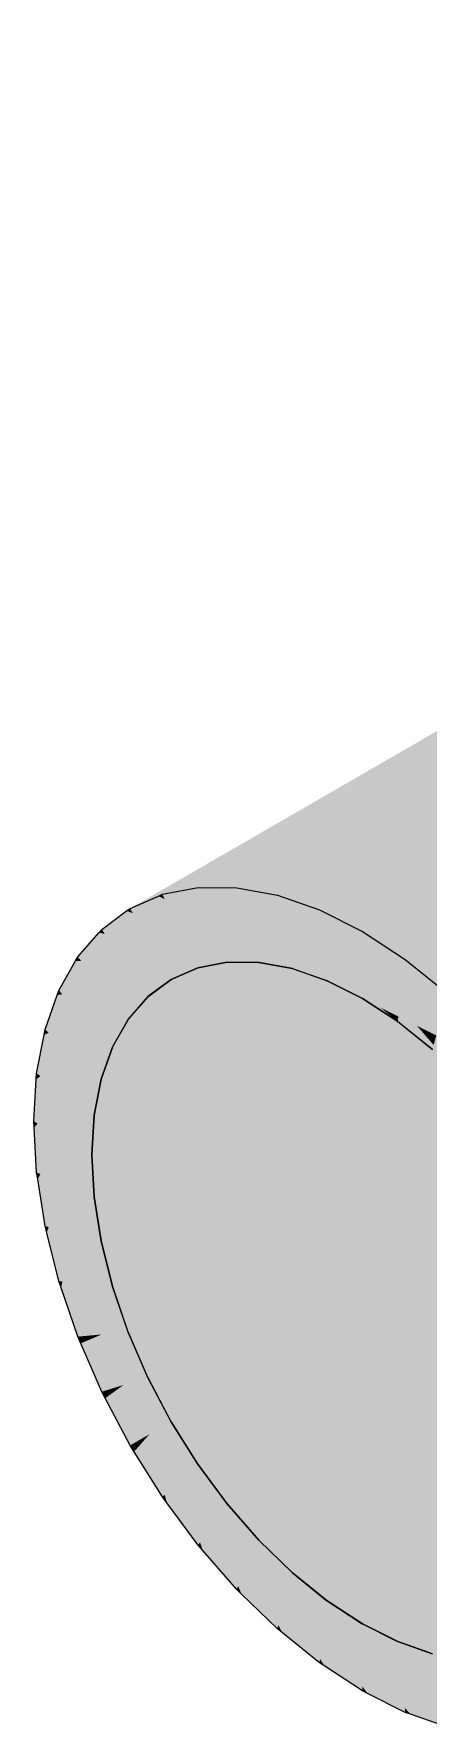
# Model space of a CAD drawing. Extents: x 0 to 1682, y 0 to 1188.
# Drawn here: x 1001.6 to 1023.3, y 493.4 to 586.2 of the extents above; entities that cross this region are included whole.
import ezdxf

# ---------------------------------------------------------------- set-up
doc = ezdxf.new("R2010")
doc.units = 0
doc.layers.add('SOMBRA', color=8, linetype='CONTINUOUS')
doc.layers.add('VISIBLE', color=7, linetype='CONTINUOUS')

msp = doc.modelspace()

# ---------------------------------------------------------------- linework, layer by layer
at = {"layer": 'SOMBRA', "color": 254}
for points in [[(1008.4645, 538.9622), (1574.366, 865.6549), (1505.2186, 825.7633)], [(1008.4645, 538.9622), (1008.6806, 539.0562), (1574.366, 865.6549)], [(1576.3271, 866.0357), (1574.366, 865.6549), (1008.6806, 539.0562)], [(1010.6417, 539.4371), (1576.3271, 866.0357), (1008.6806, 539.0562)], [(1578.4425, 866.019), (1576.3271, 866.0357), (1010.6417, 539.4371)], [(1012.757, 539.4203), (1578.4425, 866.019), (1010.6417, 539.4371)], [(1580.6759, 865.6049), (1578.4425, 866.019), (1012.757, 539.4203)], [(1014.9905, 539.0063), (1580.6759, 865.6049), (1012.757, 539.4203)], [(1582.9892, 864.8007), (1580.6759, 865.6049), (1014.9905, 539.0063)], [(1006.7178, 538.1442), (1572.5927, 864.883), (1503.47, 824.9443)], [(1006.7178, 538.1442), (1006.9073, 538.2843), (1572.5927, 864.883)], [(1505.2186, 825.7633), (1572.5927, 864.883), (1006.9073, 538.2843)], [(1017.3037, 538.202), (1582.9892, 864.8007), (1014.9905, 539.0063)], [(1585.3427, 863.62), (1582.9892, 864.8007), (1017.3037, 538.202)], [(1005.1925, 536.9508), (1571.0376, 863.7332), (1501.9446, 823.7508)], [(1005.1925, 536.9508), (1005.3522, 537.1346), (1571.0376, 863.7332)], [(1503.47, 824.9443), (1571.0376, 863.7332), (1005.3522, 537.1346)], [(1019.6573, 537.0213), (1585.3427, 863.62), (1017.3037, 538.202)], [(1587.6963, 862.083), (1585.3427, 863.62), (1019.6573, 537.0213)], [(1003.9147, 535.4024), (1569.7272, 862.2253), (1500.6666, 822.2022)], [(1003.9147, 535.4024), (1004.0418, 535.6266), (1569.7272, 862.2253)], [(1501.9446, 823.7508), (1569.7272, 862.2253), (1004.0418, 535.6266)], [(1022.0108, 535.4844), (1587.6963, 862.083), (1019.6573, 537.0213)], [(1590.0095, 860.2161), (1587.6963, 862.083), (1022.0108, 535.4844)], [(1002.9062, 533.5254), (1568.684, 860.3849), (1499.6586, 820.3255)], [(1002.9062, 533.5254), (1002.9986, 533.7863), (1568.684, 860.3849)], [(1500.6666, 822.2022), (1568.684, 860.3849), (1002.9986, 533.7863)], [(1024.3241, 533.6175), (1590.0095, 860.2161), (1022.0108, 535.4844)], [(1002.1844, 531.352), (1567.9259, 858.2437), (1498.9374, 818.1525)], [(1002.1844, 531.352), (1002.2405, 531.6451), (1567.9259, 858.2437)], [(1499.6586, 820.3255), (1567.9259, 858.2437), (1002.2405, 531.6451)], [(1498.9374, 818.1525), (1567.4657, 855.8382), (1001.7803, 529.2396)], [(1015.8043, 501.8668), (1579.6602, 830.2389), (1013.9747, 503.6403)], [(1015.8043, 501.8668), (1579.6613, 830.2378), (1579.6602, 830.2389)], [(1579.6613, 830.2378), (1015.8043, 501.8668), (1015.814, 501.8574)], [(1579.6613, 830.2378), (1015.814, 501.8574), (1581.4994, 828.456)], [(1017.709, 500.3281), (1581.4994, 828.456), (1015.814, 501.8574)], [(1017.709, 500.3281), (1581.5006, 828.4551), (1581.4994, 828.456)], [(1581.5006, 828.4551), (1017.709, 500.3281), (1017.7191, 500.32)], [(1581.5006, 828.4551), (1017.7191, 500.32), (1583.4045, 826.9186)], [(1019.6471, 499.0609), (1583.4045, 826.9186), (1017.7191, 500.32)], [(1019.6471, 499.0609), (1583.4057, 826.9178), (1583.4045, 826.9186)], [(1583.4057, 826.9178), (1019.6471, 499.0609), (1019.6573, 499.0543)], [(1583.4057, 826.9178), (1019.6573, 499.0543), (1585.3427, 825.6529)], [(1008.4645, 538.9622), (1505.2186, 825.7633), (1006.9073, 538.2843)], [(1021.5853, 498.087), (1585.3427, 825.6529), (1019.6573, 499.0543)], [(1021.5853, 498.087), (1585.3439, 825.6523), (1585.3427, 825.6529)], [(1585.3439, 825.6523), (1021.5853, 498.087), (1021.5955, 498.0819)], [(1585.3439, 825.6523), (1021.5955, 498.0819), (1587.2809, 824.6805)], [(1006.7178, 538.1442), (1503.47, 824.9443), (1005.3522, 537.1346)], [(1023.4905, 497.4231), (1587.2809, 824.6805), (1021.5955, 498.0819)], [(1005.1925, 536.9508), (1501.9446, 823.7508), (1004.0418, 535.6266)], [(1003.9147, 535.4024), (1500.6666, 822.2022), (1002.9986, 533.7863)], [(1002.9062, 533.5254), (1499.6586, 820.3255), (1002.2405, 531.6451)], [(1002.1844, 531.352), (1498.9374, 818.1525), (1001.7803, 529.2396)]]:
    msp.add_solid(points, dxfattribs=at)
at = {"layer": 'SOMBRA', "color": 252}
for points in [[(1576.3022, 861.6211), (1009.1573, 534.3872), (1574.8427, 860.9858)], [(1576.3022, 861.6211), (1009.165, 534.3906), (1009.1573, 534.3872)], [(1009.165, 534.3906), (1576.3022, 861.6211), (1576.3031, 861.6215)], [(1009.165, 534.3906), (1576.3031, 861.6215), (1010.6176, 535.0229)], [(1577.9171, 861.935), (1010.6176, 535.0229), (1576.3031, 861.6215)], [(1577.9171, 861.935), (1010.6262, 535.0246), (1010.6176, 535.0229)], [(1010.6262, 535.0246), (1577.9171, 861.935), (1577.9181, 861.9352)], [(1010.6262, 535.0246), (1577.9181, 861.9352), (1012.2327, 535.3365)], [(1579.6591, 861.9214), (1012.2327, 535.3365), (1577.9181, 861.9352)], [(1579.6591, 861.9214), (1012.2419, 535.3365), (1012.2327, 535.3365)], [(1012.2419, 535.3365), (1579.6591, 861.9214), (1579.6602, 861.9214)], [(1012.2419, 535.3365), (1579.6602, 861.9214), (1013.9747, 535.3227)], [(1581.4983, 861.5806), (1013.9747, 535.3227), (1579.6602, 861.9214)], [(1581.4983, 861.5806), (1013.9844, 535.3209), (1013.9747, 535.3227)], [(1013.9844, 535.3209), (1581.4983, 861.5806), (1581.4994, 861.5804)], [(1013.9844, 535.3209), (1581.4994, 861.5804), (1015.814, 534.9818)], [(1583.4033, 860.9185), (1015.814, 534.9818), (1581.4994, 861.5804)], [(1574.8419, 860.9853), (1007.8766, 533.4404), (1573.562, 860.039)], [(1574.8419, 860.9853), (1007.8833, 533.4453), (1007.8766, 533.4404)], [(1007.8833, 533.4453), (1574.8419, 860.9853), (1574.8427, 860.9858)], [(1007.8833, 533.4453), (1574.8427, 860.9858), (1009.1573, 534.3872)], [(1583.4033, 860.9185), (1015.8241, 534.9783), (1015.814, 534.9818)], [(1015.8241, 534.9783), (1583.4033, 860.9185), (1583.4045, 860.9181)], [(1015.8241, 534.9783), (1583.4045, 860.9181), (1017.7191, 534.3195)], [(1585.3415, 859.9463), (1017.7191, 534.3195), (1583.4045, 860.9181)], [(1573.5613, 860.0382), (1006.7975, 532.1985), (1572.4829, 858.7972)], [(1573.5613, 860.0382), (1006.8032, 532.2051), (1006.7975, 532.1985)], [(1006.8032, 532.2051), (1573.5613, 860.0382), (1573.562, 860.039)], [(1006.8032, 532.2051), (1573.562, 860.039), (1007.8766, 533.4404)], [(1585.3415, 859.9463), (1017.7293, 534.3143), (1017.7191, 534.3195)], [(1017.7293, 534.3143), (1585.3415, 859.9463), (1585.3427, 859.9457)], [(1017.7293, 534.3143), (1585.3427, 859.9457), (1019.6573, 533.3471)], [(1587.2797, 858.6808), (1019.6573, 533.3471), (1585.3427, 859.9457)], [(1572.4824, 858.7962), (1005.9384, 530.683), (1571.6238, 857.2816)], [(1572.4824, 858.7962), (1005.9429, 530.6909), (1005.9384, 530.683)], [(1005.9429, 530.6909), (1572.4824, 858.7962), (1572.4829, 858.7972)], [(1005.9429, 530.6909), (1572.4829, 858.7972), (1006.7975, 532.1985)], [(1587.2797, 858.6808), (1019.6675, 533.3404), (1019.6573, 533.3471)], [(1019.6675, 533.3404), (1587.2797, 858.6808), (1587.2809, 858.68)], [(1019.6675, 533.3404), (1587.2809, 858.68), (1021.5955, 532.0814)], [(1589.1848, 857.1435), (1021.5955, 532.0814), (1587.2809, 858.68)], [(1571.6234, 857.2805), (1005.314, 528.9196), (1570.9994, 855.5182)], [(1571.6234, 857.2805), (1005.3173, 528.9289), (1005.314, 528.9196)], [(1005.3173, 528.9289), (1571.6234, 857.2805), (1571.6238, 857.2816)], [(1005.3173, 528.9289), (1571.6238, 857.2816), (1005.9384, 530.683)], [(1589.1848, 857.1435), (1021.6056, 532.0733), (1021.5955, 532.0814)], [(1021.6056, 532.0733), (1589.1848, 857.1435), (1589.186, 857.1426)], [(1021.6056, 532.0733), (1589.186, 857.1426), (1023.5006, 530.544)], [(1570.9992, 855.517), (1004.9351, 526.9386), (1570.6205, 853.5372)], [(1570.9992, 855.517), (1004.9371, 526.9491), (1004.9351, 526.9386)], [(1004.9371, 526.9491), (1570.9992, 855.517), (1570.9994, 855.5182)], [(1004.9371, 526.9491), (1570.9994, 855.5182), (1005.314, 528.9196)], [(1570.6204, 853.5359), (1004.808, 524.7739), (1570.4935, 851.3725)], [(1570.6204, 853.5359), (1004.8087, 524.7853), (1004.808, 524.7739)], [(1004.8087, 524.7853), (1570.6204, 853.5359), (1570.6205, 853.5372)], [(1004.8087, 524.7853), (1570.6205, 853.5372), (1004.9351, 526.9386)], [(1004.9344, 522.4747), (1570.4935, 851.3725), (1004.808, 524.7739)], [(1004.9344, 522.4747), (1570.4935, 851.3711), (1570.4935, 851.3725)], [(1570.4935, 851.3711), (1004.9344, 522.4747), (1004.9351, 522.4625)], [(1570.4935, 851.3711), (1004.9351, 522.4625), (1570.6205, 849.0611)], [(1005.312, 520.0567), (1570.6205, 849.0611), (1004.9351, 522.4625)], [(1005.312, 520.0567), (1570.6207, 849.0596), (1570.6205, 849.0611)], [(1570.6207, 849.0596), (1005.312, 520.0567), (1005.314, 520.044)], [(1570.6207, 849.0596), (1005.314, 520.044), (1570.9994, 846.6426)], [(1002.3328, 520.4999), (1002.2405, 520.8675), (1567.9259, 847.4661)], [(1002.3328, 520.4999), (1567.9259, 847.4661), (1499.0862, 807.3006)], [(1005.9351, 517.5728), (1570.9994, 846.6426), (1005.314, 520.044)], [(1005.9351, 517.5728), (1570.9998, 846.641), (1570.9994, 846.6426)], [(1570.9998, 846.641), (1005.9351, 517.5728), (1005.9384, 517.5596)], [(1570.9998, 846.641), (1005.9384, 517.5596), (1571.6238, 844.1583)], [(1499.0862, 807.3006), (1568.684, 844.4495), (1002.9986, 517.8509)], [(1003.1257, 517.4798), (1002.9986, 517.8509), (1568.684, 844.4495)], [(1003.1257, 517.4798), (1568.684, 844.4495), (1499.8794, 804.2807)], [(1006.7929, 515.0653), (1571.6238, 844.1583), (1005.9384, 517.5596)], [(1006.7929, 515.0653), (1571.6243, 844.1567), (1571.6238, 844.1583)], [(1571.6243, 844.1567), (1006.7929, 515.0653), (1006.7975, 515.0521)], [(1571.6243, 844.1567), (1006.7975, 515.0521), (1572.4829, 841.6507)], [(1499.8794, 804.2807), (1569.7272, 841.4046), (1004.0418, 514.806)], [(1004.2015, 514.4378), (1004.0418, 514.806), (1569.7272, 841.4046)], [(1004.2015, 514.4378), (1569.7272, 841.4046), (1500.9528, 801.2373)], [(1007.8709, 512.5773), (1572.4829, 841.6507), (1006.7975, 515.0521)], [(1007.8709, 512.5773), (1572.4836, 841.6492), (1572.4829, 841.6507)], [(1572.4836, 841.6492), (1007.8709, 512.5773), (1007.8766, 512.5642)], [(1572.4836, 841.6492), (1007.8766, 512.5642), (1573.562, 839.1628)], [(1500.9528, 801.2373), (1571.0376, 838.3836), (1005.3522, 511.7849)], [(1005.5417, 511.426), (1005.3522, 511.7849), (1571.0376, 838.3836)], [(1005.5417, 511.426), (1571.0376, 838.3836), (1502.2958, 798.2271)], [(1502.2958, 798.2271), (1572.5927, 835.4381), (1006.9073, 508.8395)], [(1007.1234, 508.4959), (1006.9073, 508.8395), (1572.5927, 835.4381)], [(1007.1234, 508.4959), (1572.5927, 835.4381), (1503.8756, 795.2959)], [(1503.8756, 795.2959), (1574.366, 832.6186), (1008.6806, 506.0199)], [(1008.9196, 505.6976), (1008.6806, 506.0199), (1574.366, 832.6186)], [(1008.9196, 505.6976), (1574.366, 832.6186), (1505.6717, 792.4976)], [(1505.6717, 792.4976), (1576.3271, 829.9733), (1010.6417, 503.3746)], [(1010.8995, 503.079), (1010.6417, 503.3746), (1576.3271, 829.9733)], [(1010.8995, 503.079), (1576.3271, 829.9733), (1507.6513, 789.8789)], [(1507.6513, 789.8789), (1578.4425, 827.5474), (1012.757, 500.9488)], [(1013.0292, 500.685), (1012.757, 500.9488), (1578.4425, 827.5474)], [(1013.0292, 500.685), (1578.4425, 827.5474), (1509.7816, 787.4851)], [(1509.7816, 787.4851), (1580.6759, 825.3825), (1014.9905, 498.7839)], [(1015.2724, 498.5564), (1014.9905, 498.7839), (1580.6759, 825.3825)], [(1015.2724, 498.5564), (1580.6759, 825.3825), (1512.0254, 785.3569)], [(1512.0254, 785.3569), (1582.9892, 823.5156), (1017.3037, 496.917)], [(1017.5905, 496.7297), (1017.3037, 496.917), (1582.9892, 823.5156)], [(1017.5905, 496.7297), (1582.9892, 823.5156), (1514.3429, 783.5298)], [(1514.3429, 783.5298), (1585.3427, 821.9787), (1019.6573, 495.38)], [(1019.9441, 495.2361), (1019.6573, 495.38), (1585.3427, 821.9787)], [(1019.9441, 495.2361), (1585.3427, 821.9787), (1516.697, 782.0366)], [(1516.697, 782.0366), (1587.6963, 820.798), (1022.0108, 494.1993)], [(1022.2927, 494.1013), (1022.0108, 494.1993), (1587.6963, 820.798)], [(1022.2927, 494.1013), (1587.6963, 820.798), (1519.0463, 780.9021)], [(1002.3328, 520.4999), (1499.0862, 807.3006), (1002.9986, 517.8509)], [(1003.1257, 517.4798), (1499.8794, 804.2807), (1004.0418, 514.806)], [(1004.2015, 514.4378), (1500.9528, 801.2373), (1005.3522, 511.7849)], [(1005.5417, 511.426), (1502.2958, 798.2271), (1006.9073, 508.8395)], [(1007.1234, 508.4959), (1503.8756, 795.2959), (1008.6806, 506.0199)], [(1008.9196, 505.6976), (1505.6717, 792.4976), (1010.6417, 503.3746)], [(1010.8995, 503.079), (1507.6513, 789.8789), (1012.757, 500.9488)], [(1013.0292, 500.685), (1509.7816, 787.4851), (1014.9905, 498.7839)], [(1015.2724, 498.5564), (1512.0254, 785.3569), (1017.3037, 496.917)], [(1017.5905, 496.7297), (1514.3429, 783.5298), (1019.6573, 495.38)], [(1019.9441, 495.2361), (1516.697, 782.0366), (1022.0108, 494.1993)], [(1022.2927, 494.1013), (1519.0463, 780.9021), (1024.3241, 493.3951)], [(1011.3967, 537.4912), (1010.6417, 539.4371), (1008.6806, 539.0562)], [(1013.6691, 536.3512), (1010.6417, 539.4371), (1011.3967, 537.4912)], [(1013.6691, 536.3512), (1012.757, 539.4203), (1010.6417, 539.4371)], [(1015.7471, 535.3087), (1012.757, 539.4203), (1013.6691, 536.3512)], [(1015.7471, 535.3087), (1014.9905, 539.0063), (1012.757, 539.4203)], [(1009.5998, 537.1422), (1008.4645, 538.9622), (1006.9073, 538.2843)], [(1008.8087, 538.7895), (1008.6806, 539.0562), (1008.4645, 538.9622)], [(1009.5998, 537.1422), (1008.8087, 538.7895), (1008.4645, 538.9622)], [(1011.3967, 537.4912), (1008.6806, 539.0562), (1008.8087, 538.7895)], [(1011.8333, 536.3657), (1008.8087, 538.7895), (1009.5998, 537.1422)], [(1011.8333, 536.3657), (1011.3967, 537.4912), (1008.8087, 538.7895)], [(1017.7191, 534.3195), (1014.9905, 539.0063), (1015.7471, 535.3087)], [(1017.7191, 534.3195), (1017.3037, 538.202), (1014.9905, 539.0063)], [(1007.975, 536.435), (1006.7178, 538.1442), (1005.3522, 537.1346)], [(1007.0561, 538.0266), (1006.9073, 538.2843), (1006.7178, 538.1442)], [(1007.975, 536.435), (1007.0561, 538.0266), (1006.7178, 538.1442)], [(1009.5998, 537.1422), (1006.9073, 538.2843), (1007.0561, 538.0266)], [(1010.1315, 536.0352), (1007.0561, 538.0266), (1007.975, 536.435)], [(1010.1315, 536.0352), (1009.5998, 537.1422), (1007.0561, 538.0266)], [(1019.6573, 533.3471), (1017.3037, 538.202), (1017.7191, 534.3195)], [(1019.6573, 533.3471), (1019.6573, 537.0213), (1017.3037, 538.202)], [(1006.5501, 535.3815), (1005.1925, 536.9508), (1004.0418, 535.6266)], [(1005.5191, 536.8903), (1005.3522, 537.1346), (1005.1925, 536.9508)], [(1006.5501, 535.3815), (1005.5191, 536.8903), (1005.1925, 536.9508)], [(1007.975, 536.435), (1005.3522, 537.1346), (1005.5191, 536.8903)], [(1008.5926, 535.3653), (1005.5191, 536.8903), (1006.5501, 535.3815)], [(1008.5926, 535.3653), (1007.975, 536.435), (1005.5191, 536.8903)], [(1012.1034, 535.6697), (1009.5998, 537.1422), (1010.1315, 536.0352)], [(1012.1034, 535.6697), (1011.8333, 536.3657), (1009.5998, 537.1422)], [(1013.8758, 535.6556), (1011.3967, 537.4912), (1011.8333, 536.3657)], [(1013.8758, 535.6556), (1013.6691, 536.3512), (1011.3967, 537.4912)], [(1021.6292, 532.3578), (1019.6573, 537.0213), (1019.6573, 533.3471)], [(1021.6292, 532.3578), (1022.0108, 535.4844), (1019.6573, 537.0213)], [(1010.4603, 535.3506), (1007.975, 536.435), (1008.5926, 535.3653)], [(1010.4603, 535.3506), (1010.1315, 536.0352), (1007.975, 536.435)], [(1012.2327, 535.3365), (1010.1315, 536.0352), (1010.4603, 535.3506)], [(1012.2327, 535.3365), (1012.1034, 535.6697), (1010.1315, 536.0352)], [(1013.9747, 535.3227), (1011.8333, 536.3657), (1012.1034, 535.6697)], [(1013.9747, 535.3227), (1013.8758, 535.6556), (1011.8333, 536.3657)], [(1015.814, 534.9818), (1013.6691, 536.3512), (1013.8758, 535.6556)], [(1015.814, 534.9818), (1015.7471, 535.3087), (1013.6691, 536.3512)], [(1005.3495, 533.9998), (1003.9147, 535.4024), (1002.9986, 533.7863)], [(1004.224, 535.3999), (1004.0418, 535.6266), (1003.9147, 535.4024)], [(1005.3495, 533.9998), (1004.224, 535.3999), (1003.9147, 535.4024)], [(1006.5501, 535.3815), (1004.0418, 535.6266), (1004.224, 535.3999)], [(1007.243, 534.3676), (1004.224, 535.3999), (1005.3495, 533.9998)], [(1007.243, 534.3676), (1006.5501, 535.3815), (1004.224, 535.3999)], [(1008.9745, 534.7038), (1006.5501, 535.3815), (1007.243, 534.3676)], [(1008.9745, 534.7038), (1008.5926, 535.3653), (1006.5501, 535.3815)], [(1010.6176, 535.0229), (1008.5926, 535.3653), (1008.9745, 534.7038)], [(1010.6176, 535.0229), (1010.4603, 535.3506), (1008.5926, 535.3653)], [(1010.6176, 535.0229), (1008.9745, 534.7038), (1009.1573, 534.3872)], [(1012.2327, 535.3365), (1010.4603, 535.3506), (1010.6176, 535.0229)], [(1013.9747, 535.3227), (1012.1034, 535.6697), (1012.2327, 535.3365)], [(1015.814, 534.9818), (1013.8758, 535.6556), (1013.9747, 535.3227)], [(1017.7191, 534.3195), (1015.7471, 535.3087), (1015.814, 534.9818)], [(1023.7073, 531.3154), (1022.0108, 535.4844), (1021.6292, 532.3578)], [(1023.7073, 531.3154), (1024.3241, 533.6175), (1022.0108, 535.4844)], [(1005.3495, 533.9998), (1002.9986, 533.7863), (1003.193, 533.5811)], [(1006.1058, 533.0589), (1005.3495, 533.9998), (1003.193, 533.5811)], [(1007.6715, 533.7405), (1007.243, 534.3676), (1005.3495, 533.9998)], [(1007.6715, 533.7405), (1005.3495, 533.9998), (1006.1058, 533.0589)], [(1009.1573, 534.3872), (1008.9745, 534.7038), (1007.243, 534.3676)], [(1009.1573, 534.3872), (1007.243, 534.3676), (1007.6715, 533.7405)], [(1009.1573, 534.3872), (1007.6715, 533.7405), (1007.8766, 533.4404)], [(1004.3937, 532.3136), (1002.9062, 533.5254), (1002.2405, 531.6451)], [(1003.193, 533.5811), (1002.9986, 533.7863), (1002.9062, 533.5254)], [(1004.3937, 532.3136), (1003.193, 533.5811), (1002.9062, 533.5254)], [(1006.1058, 533.0589), (1003.193, 533.5811), (1004.3937, 532.3136)], [(1006.5736, 532.477), (1006.1058, 533.0589), (1004.3937, 532.3136)], [(1007.8766, 533.4404), (1007.6715, 533.7405), (1006.1058, 533.0589)], [(1007.8766, 533.4404), (1006.1058, 533.0589), (1006.5736, 532.477)], [(1007.8766, 533.4404), (1006.5736, 532.477), (1006.7975, 532.1985)], [(1021.5955, 532.0814), (1020.6348, 532.8567), (1019.6573, 533.3471)], [(1004.3937, 532.3136), (1002.2405, 531.6451), (1002.4437, 531.4648)], [(1005.2005, 531.4619), (1004.3937, 532.3136), (1002.4437, 531.4648)], [(1006.5736, 532.477), (1004.3937, 532.3136), (1005.2005, 531.4619)], [(1006.7975, 532.1985), (1006.5736, 532.477), (1005.2005, 531.4619)], [(1006.7975, 532.1985), (1005.2005, 531.4619), (1005.6996, 530.9351)], [(1006.7975, 532.1985), (1005.6996, 530.9351), (1005.9384, 530.683)], [(1021.5955, 532.0814), (1021.6292, 532.3578), (1020.6348, 532.8567)], [(1023.5006, 530.544), (1021.6292, 532.3578), (1021.5955, 532.0814)], [(1023.5006, 530.544), (1022.65, 531.8458), (1021.6292, 532.3578)], [(1003.699, 530.3517), (1002.1844, 531.352), (1001.7803, 529.2396)], [(1002.4437, 531.4648), (1002.2405, 531.6451), (1002.1844, 531.352)], [(1003.699, 530.3517), (1002.4437, 531.4648), (1002.1844, 531.352)], [(1005.2005, 531.4619), (1002.4437, 531.4648), (1003.699, 530.3517)], [(1005.6996, 530.9351), (1005.2005, 531.4619), (1003.699, 530.3517)], [(1023.5006, 530.544), (1023.5675, 530.7936), (1022.65, 531.8458)], [(1023.5675, 530.7936), (1023.7073, 531.3154), (1022.65, 531.8458)], [(1003.699, 530.3517), (1001.7803, 529.2396), (1001.989, 529.0874)], [(1004.5426, 529.6037), (1003.699, 530.3517), (1001.989, 529.0874)], [(1005.6996, 530.9351), (1003.699, 530.3517), (1004.5426, 529.6037)], [(1005.9384, 530.683), (1005.6996, 530.9351), (1004.5426, 529.6037)], [(1005.9384, 530.683), (1004.5426, 529.6037), (1005.0643, 529.141)], [(1005.9384, 530.683), (1005.0643, 529.141), (1005.314, 528.9196)], [(1001.989, 529.0874), (1001.7803, 529.2396), (1001.7615, 528.9193)], [(1004.5426, 529.6037), (1001.989, 529.0874), (1003.2774, 528.1477)], [(1005.0643, 529.141), (1004.5426, 529.6037), (1003.2774, 528.1477)], [(1003.2774, 528.1477), (1001.7615, 528.9193), (1001.6261, 526.611)], [(1003.2774, 528.1477), (1001.989, 529.0874), (1001.7615, 528.9193)], [(1005.0643, 529.141), (1003.2774, 528.1477), (1004.1433, 527.5161)], [(1005.314, 528.9196), (1005.0643, 529.141), (1004.1433, 527.5161)], [(1005.314, 528.9196), (1004.1433, 527.5161), (1004.6788, 527.1255)], [(1005.314, 528.9196), (1004.6788, 527.1255), (1004.9351, 526.9386)], [(1003.2774, 528.1477), (1001.6261, 526.611), (1001.8365, 526.4895)], [(1004.1433, 527.5161), (1003.2774, 528.1477), (1001.8365, 526.4895)], [(1004.1433, 527.5161), (1001.8365, 526.4895), (1003.136, 525.7392)], [(1004.6788, 527.1255), (1004.1433, 527.5161), (1003.136, 525.7392)], [(1001.8365, 526.4895), (1001.6261, 526.611), (1001.6449, 526.269)], [(1003.136, 525.7392), (1001.8365, 526.4895), (1001.6449, 526.269)], [(1004.6788, 527.1255), (1003.136, 525.7392), (1004.0094, 525.235)], [(1004.9351, 526.9386), (1004.6788, 527.1255), (1004.0094, 525.235)], [(1004.9351, 526.9386), (1004.0094, 525.235), (1004.5495, 524.9231)], [(1004.9351, 526.9386), (1004.5495, 524.9231), (1004.808, 524.7739)], [(1003.136, 525.7392), (1001.6449, 526.269), (1001.7803, 523.8043)], [(1003.136, 525.7392), (1001.7803, 523.8043), (1001.989, 523.7156)], [(1004.0094, 525.235), (1003.136, 525.7392), (1001.989, 523.7156)], [(1004.0094, 525.235), (1001.989, 523.7156), (1003.2774, 523.1676)], [(1004.5495, 524.9231), (1004.0094, 525.235), (1003.2774, 523.1676)], [(1004.5495, 524.9231), (1003.2774, 523.1676), (1004.1433, 522.7993)], [(1004.808, 524.7739), (1004.5495, 524.9231), (1004.1433, 522.7993)], [(1004.808, 524.7739), (1004.1433, 522.7993), (1004.6788, 522.5715)], [(1004.808, 524.7739), (1004.6788, 522.5715), (1004.9351, 522.4625)], [(1001.989, 523.7156), (1001.7803, 523.8043), (1001.8364, 523.4464)], [(1003.2774, 523.1676), (1001.989, 523.7156), (1001.8364, 523.4464)], [(1003.2774, 523.1676), (1001.8364, 523.4464), (1002.2405, 520.8675)], [(1003.2774, 523.1676), (1002.2405, 520.8675), (1002.4437, 520.813)], [(1004.1433, 522.7993), (1003.2774, 523.1676), (1002.4437, 520.813)], [(1004.1433, 522.7993), (1002.4437, 520.813), (1003.699, 520.4767)], [(1004.6788, 522.5715), (1004.1433, 522.7993), (1003.699, 520.4767)], [(1004.6788, 522.5715), (1003.699, 520.4767), (1004.5426, 520.2507)], [(1004.9351, 522.4625), (1004.6788, 522.5715), (1004.5426, 520.2507)], [(1004.9351, 522.4625), (1004.5426, 520.2507), (1005.0643, 520.1109)], [(1004.9351, 522.4625), (1005.0643, 520.1109), (1005.314, 520.044)], [(1002.4437, 520.813), (1002.2405, 520.8675), (1002.3328, 520.4999)], [(1003.699, 520.4767), (1002.4437, 520.813), (1002.3328, 520.4999)], [(1003.699, 520.4767), (1002.3328, 520.4999), (1002.9986, 517.8509)], [(1003.699, 520.4767), (1002.9986, 517.8509), (1003.193, 517.8316)], [(1004.5426, 520.2507), (1003.699, 520.4767), (1003.193, 517.8316)], [(1004.5426, 520.2507), (1003.193, 517.8316), (1004.3937, 517.7127)], [(1005.0643, 520.1109), (1004.5426, 520.2507), (1004.3937, 517.7127)], [(1005.0643, 520.1109), (1004.3937, 517.7127), (1005.2005, 517.6327)], [(1005.314, 520.044), (1005.0643, 520.1109), (1005.2005, 517.6327)], [(1005.314, 520.044), (1005.2005, 517.6327), (1005.6996, 517.5833)], [(1005.314, 520.044), (1005.6996, 517.5833), (1005.9384, 517.5596)], [(1003.193, 517.8316), (1002.9986, 517.8509), (1003.1257, 517.4798)], [(1004.3937, 517.7127), (1003.193, 517.8316), (1003.1257, 517.4798)], [(1004.3937, 517.7127), (1003.1257, 517.4798), (1004.0418, 514.806)], [(1004.3937, 517.7127), (1004.0418, 514.806), (1004.224, 514.8222)], [(1005.2005, 517.6327), (1004.3937, 517.7127), (1004.224, 514.8222)], [(1005.2005, 517.6327), (1004.224, 514.8222), (1005.3495, 514.9228)], [(1005.6996, 517.5833), (1005.2005, 517.6327), (1005.3495, 514.9228)], [(1005.6996, 517.5833), (1005.3495, 514.9228), (1006.1058, 514.9903)], [(1005.9384, 517.5596), (1005.6996, 517.5833), (1006.1058, 514.9903)], [(1005.9384, 517.5596), (1006.1058, 514.9903), (1006.5736, 515.0321)], [(1005.9384, 517.5596), (1006.5736, 515.0321), (1006.7975, 515.0521)], [(1004.224, 514.8222), (1004.0418, 514.806), (1004.2015, 514.4378)], [(1005.3495, 514.9228), (1004.2015, 514.4378), (1005.3522, 511.7849)], [(1005.3495, 514.9228), (1004.224, 514.8222), (1004.2015, 514.4378)], [(1006.1058, 514.9903), (1005.3495, 514.9228), (1005.5191, 511.8365)], [(1005.3495, 514.9228), (1005.3522, 511.7849), (1005.5191, 511.8365)], [(1006.1058, 514.9903), (1005.5191, 511.8365), (1006.5501, 512.1547)], [(1006.5736, 515.0321), (1006.1058, 514.9903), (1006.5501, 512.1547)], [(1006.5736, 515.0321), (1006.5501, 512.1547), (1007.243, 512.3686)], [(1006.7975, 515.0521), (1006.5736, 515.0321), (1007.243, 512.3686)], [(1006.7975, 515.0521), (1007.243, 512.3686), (1007.6715, 512.5009)], [(1006.7975, 515.0521), (1007.6715, 512.5009), (1007.8766, 512.5642)], [(1007.6715, 512.5009), (1007.243, 512.3686), (1007.975, 509.4559)], [(1007.8766, 512.5642), (1007.6715, 512.5009), (1008.5926, 509.8125)], [(1007.6715, 512.5009), (1007.975, 509.4559), (1008.5926, 509.8125)], [(1007.8766, 512.5642), (1008.5926, 509.8125), (1008.9745, 510.033)], [(1007.8766, 512.5642), (1008.9745, 510.033), (1009.1573, 510.1385)], [(1005.5191, 511.8365), (1005.3522, 511.7849), (1005.5417, 511.426)], [(1006.5501, 512.1547), (1005.5191, 511.8365), (1005.5417, 511.426)], [(1006.5501, 512.1547), (1005.5417, 511.426), (1006.9073, 508.8395)], [(1007.243, 512.3686), (1006.5501, 512.1547), (1007.0561, 508.9254)], [(1006.5501, 512.1547), (1006.9073, 508.8395), (1007.0561, 508.9254)], [(1007.243, 512.3686), (1007.0561, 508.9254), (1007.975, 509.4559)], [(1008.5926, 509.8125), (1007.975, 509.4559), (1008.8087, 506.1388)], [(1008.9745, 510.033), (1008.5926, 509.8125), (1009.5998, 506.8725)], [(1008.5926, 509.8125), (1008.8087, 506.1388), (1009.5998, 506.8725)], [(1009.1573, 510.1385), (1008.9745, 510.033), (1010.1315, 507.3656)], [(1008.9745, 510.033), (1009.5998, 506.8725), (1010.1315, 507.3656)], [(1009.1573, 510.1385), (1010.1315, 507.3656), (1010.4603, 507.6706)], [(1009.1573, 510.1385), (1010.4603, 507.6706), (1010.6176, 507.8166)], [(1007.0561, 508.9254), (1006.9073, 508.8395), (1007.1234, 508.4959)], [(1007.975, 509.4559), (1007.0561, 508.9254), (1007.1234, 508.4959)], [(1007.975, 509.4559), (1007.1234, 508.4959), (1008.6806, 506.0199)], [(1007.975, 509.4559), (1008.6806, 506.0199), (1008.8087, 506.1388)], [(1010.1315, 507.3656), (1009.5998, 506.8725), (1010.7469, 503.5243)], [(1010.4603, 507.6706), (1010.1315, 507.3656), (1011.3967, 504.4487)], [(1010.1315, 507.3656), (1010.7469, 503.5243), (1011.3967, 504.4487)], [(1010.6176, 507.8166), (1010.4603, 507.6706), (1011.8333, 505.07)], [(1010.4603, 507.6706), (1011.3967, 504.4487), (1011.8333, 505.07)], [(1010.6176, 507.8166), (1011.8333, 505.07), (1012.1034, 505.4542)], [(1010.6176, 507.8166), (1012.1034, 505.4542), (1012.2327, 505.638)], [(1008.8087, 506.1388), (1008.6806, 506.0199), (1008.9196, 505.6976)], [(1009.5998, 506.8725), (1008.8087, 506.1388), (1008.9196, 505.6976)], [(1009.5998, 506.8725), (1008.9196, 505.6976), (1010.6417, 503.3746)], [(1009.5998, 506.8725), (1010.6417, 503.3746), (1010.7469, 503.5243)], [(1011.8333, 505.07), (1011.3967, 504.4487), (1012.8376, 501.1268)], [(1012.1034, 505.4542), (1011.8333, 505.07), (1013.3349, 502.226)], [(1011.8333, 505.07), (1012.8376, 501.1268), (1013.3349, 502.226)], [(1012.2327, 505.638), (1012.1034, 505.4542), (1013.6691, 502.9647)], [(1012.1034, 505.4542), (1013.3349, 502.226), (1013.6691, 502.9647)], [(1012.2327, 505.638), (1013.6691, 502.9647), (1013.8758, 503.4216)], [(1012.2327, 505.638), (1013.8758, 503.4216), (1013.9747, 503.6403)], [(1011.3967, 504.4487), (1010.7469, 503.5243), (1010.8995, 503.079)], [(1011.3967, 504.4487), (1010.8995, 503.079), (1012.757, 500.9488)], [(1011.3967, 504.4487), (1012.757, 500.9488), (1012.8376, 501.1268)], [(1010.7469, 503.5243), (1010.6417, 503.3746), (1010.8995, 503.079)], [(1013.8758, 503.4216), (1013.6691, 502.9647), (1015.3813, 500.2424)], [(1013.9747, 503.6403), (1013.8758, 503.4216), (1015.6073, 501.086)], [(1013.8758, 503.4216), (1015.3813, 500.2424), (1015.6073, 501.086)], [(1013.9747, 503.6403), (1015.6073, 501.086), (1015.7471, 501.6077)], [(1013.9747, 503.6403), (1015.7471, 501.6077), (1015.814, 501.8574)], [(1013.6691, 502.9647), (1013.3349, 502.226), (1015.0449, 498.9871)], [(1013.6691, 502.9647), (1015.0449, 498.9871), (1015.3813, 500.2424)], [(1013.3349, 502.226), (1012.8376, 501.1268), (1013.0292, 500.685)], [(1013.3349, 502.226), (1013.0292, 500.685), (1014.9905, 498.7839)], [(1013.3349, 502.226), (1014.9905, 498.7839), (1015.0449, 498.9871)], [(1015.7471, 501.6077), (1015.6073, 501.086), (1017.5008, 498.5318)], [(1015.814, 501.8574), (1015.7471, 501.6077), (1017.6148, 499.4659)], [(1015.7471, 501.6077), (1017.5008, 498.5318), (1017.6148, 499.4659)], [(1015.814, 501.8574), (1017.6148, 499.4659), (1017.6853, 500.0435)], [(1015.814, 501.8574), (1017.6853, 500.0435), (1017.7191, 500.32)], [(1012.8376, 501.1268), (1012.757, 500.9488), (1013.0292, 500.685)], [(1015.6073, 501.086), (1015.3813, 500.2424), (1017.3312, 497.142)], [(1015.6073, 501.086), (1017.3312, 497.142), (1017.5008, 498.5318)], [(1015.3813, 500.2424), (1015.0449, 498.9871), (1015.2724, 498.5564)], [(1015.3813, 500.2424), (1015.2724, 498.5564), (1017.3037, 496.917)], [(1015.3813, 500.2424), (1017.3037, 496.917), (1017.3312, 497.142)], [(1017.6148, 499.4659), (1017.5008, 498.5318), (1019.6573, 495.623)], [(1017.6853, 500.0435), (1017.6148, 499.4659), (1019.6573, 497.1236)], [(1017.6148, 499.4659), (1019.6573, 495.623), (1019.6573, 497.1236)], [(1017.7191, 500.32), (1017.6853, 500.0435), (1019.6573, 498.1321)], [(1017.6853, 500.0435), (1019.6573, 497.1236), (1019.6573, 498.1321)], [(1017.7191, 500.32), (1019.6573, 498.1321), (1019.6573, 498.7558)], [(1017.7191, 500.32), (1019.6573, 498.7558), (1019.6573, 499.0543)], [(1015.0449, 498.9871), (1014.9905, 498.7839), (1015.2724, 498.5564)], [(1019.6573, 499.0543), (1019.6573, 498.7558), (1021.6997, 497.1074)], [(1019.6573, 499.0543), (1021.6997, 497.1074), (1021.6292, 497.7665)], [(1019.6573, 499.0543), (1021.6292, 497.7665), (1021.5955, 498.0819)], [(1019.6573, 498.7558), (1019.6573, 498.1321), (1021.8137, 496.0418)], [(1019.6573, 498.7558), (1021.8137, 496.0418), (1021.6997, 497.1074)], [(1017.5008, 498.5318), (1017.3312, 497.142), (1017.5905, 496.7297)], [(1017.5008, 498.5318), (1017.5905, 496.7297), (1019.6573, 495.38)], [(1017.5008, 498.5318), (1019.6573, 495.38), (1019.6573, 495.623)], [(1019.6573, 498.1321), (1019.6573, 497.1236), (1021.9834, 494.4561)], [(1019.6573, 498.1321), (1021.9834, 494.4561), (1021.8137, 496.0418)], [(1021.5955, 498.0819), (1021.6292, 497.7665), (1023.7073, 496.4095)], [(1021.5955, 498.0819), (1023.7073, 496.4095), (1023.5675, 497.0927)], [(1021.5955, 498.0819), (1023.5675, 497.0927), (1023.5006, 497.4196)], [(1021.6292, 497.7665), (1021.6997, 497.1074), (1023.9333, 495.3049)], [(1021.6292, 497.7665), (1023.9333, 495.3049), (1023.7073, 496.4095)], [(1017.3312, 497.142), (1017.3037, 496.917), (1017.5905, 496.7297)], [(1019.6573, 497.1236), (1019.6573, 495.623), (1019.9441, 495.2361)], [(1019.6573, 497.1236), (1019.9441, 495.2361), (1022.0108, 494.1993)], [(1019.6573, 497.1236), (1022.0108, 494.1993), (1021.9834, 494.4561)], [(1021.6997, 497.1074), (1021.8137, 496.0418), (1024.2696, 493.6612)], [(1021.6997, 497.1074), (1024.2696, 493.6612), (1023.9333, 495.3049)], [(1021.8137, 496.0418), (1021.9834, 494.4561), (1022.2927, 494.1013)], [(1021.8137, 496.0418), (1022.2927, 494.1013), (1024.3241, 493.3951)], [(1021.8137, 496.0418), (1024.3241, 493.3951), (1024.2696, 493.6612)], [(1019.6573, 495.623), (1019.6573, 495.38), (1019.9441, 495.2361)], [(1021.9834, 494.4561), (1022.0108, 494.1993), (1022.2927, 494.1013)]]:
    msp.add_solid(points, dxfattribs=at)
at = {"layer": 'SOMBRA', "color": 253}
for points in [[(1001.7615, 528.9193), (1567.4657, 855.8382), (1498.5138, 815.7194)], [(1001.7615, 528.9193), (1001.7803, 529.2396), (1567.4657, 855.8382)], [(1498.5138, 815.7194), (1567.3115, 853.2096), (1001.6261, 526.611)], [(1001.6449, 526.269), (1001.6261, 526.611), (1567.3115, 853.2096)], [(1001.6449, 526.269), (1567.3115, 853.2096), (1498.3978, 813.0694)], [(1498.3978, 813.0694), (1567.4657, 850.4029), (1001.7803, 523.8043)], [(1001.8364, 523.4464), (1001.7803, 523.8043), (1567.4657, 850.4029)], [(1001.8364, 523.4464), (1567.4657, 850.4029), (1498.59, 810.2473)], [(1498.59, 810.2473), (1567.9259, 847.4661), (1002.2405, 520.8675)], [(1009.1505, 510.1513), (1573.562, 839.1628), (1007.8766, 512.5642)], [(1009.1505, 510.1513), (1573.5628, 839.1613), (1573.562, 839.1628)], [(1573.5628, 839.1613), (1009.1505, 510.1513), (1009.1573, 510.1385)], [(1573.5628, 839.1613), (1009.1573, 510.1385), (1574.8427, 836.7371)], [(1010.6099, 507.8288), (1574.8427, 836.7371), (1009.1573, 510.1385)], [(1010.6099, 507.8288), (1574.8436, 836.7357), (1574.8427, 836.7371)], [(1574.8436, 836.7357), (1010.6099, 507.8288), (1010.6176, 507.8166)], [(1574.8436, 836.7357), (1010.6176, 507.8166), (1576.3031, 834.4152)], [(1012.2241, 505.6495), (1576.3031, 834.4152), (1010.6176, 507.8166)], [(1012.2241, 505.6495), (1576.3041, 834.4138), (1576.3031, 834.4152)], [(1576.3041, 834.4138), (1012.2241, 505.6495), (1012.2327, 505.638)], [(1576.3041, 834.4138), (1012.2327, 505.638), (1577.9181, 832.2367)], [(1013.9655, 503.6508), (1577.9181, 832.2367), (1012.2327, 505.638)], [(1013.9655, 503.6508), (1577.9192, 832.2354), (1577.9181, 832.2367)], [(1577.9192, 832.2354), (1013.9655, 503.6508), (1013.9747, 503.6403)], [(1577.9192, 832.2354), (1013.9747, 503.6403), (1579.6602, 830.2389)], [(1001.7615, 528.9193), (1498.5138, 815.7194), (1001.6261, 526.611)], [(1001.6449, 526.269), (1498.3978, 813.0694), (1001.7803, 523.8043)], [(1001.8364, 523.4464), (1498.59, 810.2473), (1002.2405, 520.8675)]]:
    msp.add_solid(points, dxfattribs=at)
at = {"layer": 'VISIBLE'}
for p, q in [((1008.6806, 539.0562), (1010.6417, 539.4371)), ((1010.6417, 539.4371), (1012.757, 539.4203)), ((1012.757, 539.4203), (1014.9905, 539.0063)), ((1006.9073, 538.2843), (1008.4645, 538.9622)), ((1008.4645, 538.9622), (1008.6806, 539.0562)), ((1014.9905, 539.0063), (1017.3037, 538.202)), ((1005.3522, 537.1346), (1006.7178, 538.1442)), ((1006.7178, 538.1442), (1006.9073, 538.2843)), ((1017.3037, 538.202), (1019.6573, 537.0213)), ((1004.0418, 535.6266), (1005.1925, 536.9508)), ((1005.1925, 536.9508), (1005.3522, 537.1346)), ((1019.6573, 537.0213), (1022.0108, 535.4844)), ((1002.9986, 533.7863), (1003.9147, 535.4024)), ((1003.9147, 535.4024), (1004.0418, 535.6266)), ((1009.1573, 534.3872), (1010.6176, 535.0229)), ((1010.6176, 535.0229), (1009.165, 534.3906)), ((1010.6176, 535.0229), (1012.2327, 535.3365)), ((1010.6262, 535.0246), (1010.6176, 535.0229)), ((1012.2327, 535.3365), (1010.6262, 535.0246)), ((1012.2327, 535.3365), (1013.9747, 535.3227)), ((1012.2419, 535.3365), (1012.2327, 535.3365)), ((1013.9747, 535.3227), (1012.2419, 535.3365)), ((1013.9747, 535.3227), (1015.814, 534.9818)), ((1013.9844, 535.3209), (1013.9747, 535.3227)), ((1015.814, 534.9818), (1013.9844, 535.3209)), ((1015.814, 534.9818), (1017.7191, 534.3195)), ((1015.8241, 534.9783), (1015.814, 534.9818)), ((1017.7191, 534.3195), (1015.8241, 534.9783)), ((1022.0108, 535.4844), (1024.3241, 533.6175)), ((1007.8766, 533.4404), (1009.1573, 534.3872)), ((1009.1573, 534.3872), (1007.8833, 533.4453)), ((1009.165, 534.3906), (1009.1573, 534.3872)), ((1017.7191, 534.3195), (1019.6573, 533.3471)), ((1017.7293, 534.3143), (1017.7191, 534.3195)), ((1019.6573, 533.3471), (1017.7293, 534.3143)), ((1002.2405, 531.6451), (1002.9062, 533.5254)), ((1002.9062, 533.5254), (1002.9986, 533.7863)), ((1006.7975, 532.1985), (1007.8766, 533.4404)), ((1007.8766, 533.4404), (1006.8032, 532.2051)), ((1007.8833, 533.4453), (1007.8766, 533.4404)), ((1019.6573, 533.3471), (1021.5955, 532.0814)), ((1019.6675, 533.3404), (1019.6573, 533.3471)), ((1021.5955, 532.0814), (1019.6675, 533.3404)), ((1005.9384, 530.683), (1006.7975, 532.1985)), ((1006.7975, 532.1985), (1005.9429, 530.6909)), ((1006.8032, 532.2051), (1006.7975, 532.1985)), ((1021.5955, 532.0814), (1023.5006, 530.544)), ((1021.6056, 532.0733), (1021.5955, 532.0814)), ((1023.5006, 530.544), (1021.6056, 532.0733)), ((1001.7803, 529.2396), (1002.1844, 531.352)), ((1002.1844, 531.352), (1002.2405, 531.6451)), ((1005.314, 528.9196), (1005.9384, 530.683)), ((1005.9384, 530.683), (1005.3173, 528.9289)), ((1005.9429, 530.6909), (1005.9384, 530.683)), ((1001.7615, 528.9193), (1001.7803, 529.2396)), ((1001.6261, 526.611), (1001.7615, 528.9193)), ((1004.9351, 526.9386), (1005.314, 528.9196)), ((1005.314, 528.9196), (1004.9371, 526.9491)), ((1005.3173, 528.9289), (1005.314, 528.9196)), ((1001.6449, 526.269), (1001.6261, 526.611)), ((1004.808, 524.7739), (1004.9351, 526.9386)), ((1004.9351, 526.9386), (1004.8087, 524.7853)), ((1004.9371, 526.9491), (1004.9351, 526.9386)), ((1001.7803, 523.8043), (1001.6449, 526.269)), ((1004.8087, 524.7853), (1004.808, 524.7739)), ((1004.9351, 522.4625), (1004.808, 524.7739)), ((1004.808, 524.7739), (1004.9344, 522.4747)), ((1001.8364, 523.4464), (1001.7803, 523.8043)), ((1002.2405, 520.8675), (1001.8364, 523.4464)), ((1004.9344, 522.4747), (1004.9351, 522.4625)), ((1005.314, 520.044), (1004.9351, 522.4625)), ((1004.9351, 522.4625), (1005.312, 520.0567)), ((1002.3328, 520.4999), (1002.2405, 520.8675)), ((1002.9986, 517.8509), (1002.3328, 520.4999)), ((1005.312, 520.0567), (1005.314, 520.044)), ((1005.9384, 517.5596), (1005.314, 520.044)), ((1005.314, 520.044), (1005.9351, 517.5728)), ((1003.1257, 517.4798), (1002.9986, 517.8509)), ((1004.0418, 514.806), (1003.1257, 517.4798)), ((1005.9351, 517.5728), (1005.9384, 517.5596)), ((1006.7975, 515.0521), (1005.9384, 517.5596)), ((1005.9384, 517.5596), (1006.7929, 515.0653)), ((1004.2015, 514.4378), (1004.0418, 514.806)), ((1005.3522, 511.7849), (1004.2015, 514.4378)), ((1006.7929, 515.0653), (1006.7975, 515.0521)), ((1007.8766, 512.5642), (1006.7975, 515.0521)), ((1006.7975, 515.0521), (1007.8709, 512.5773)), ((1007.8709, 512.5773), (1007.8766, 512.5642)), ((1009.1573, 510.1385), (1007.8766, 512.5642)), ((1007.8766, 512.5642), (1009.1505, 510.1513)), ((1005.5417, 511.426), (1005.3522, 511.7849)), ((1006.9073, 508.8395), (1005.5417, 511.426)), ((1009.1505, 510.1513), (1009.1573, 510.1385)), ((1010.6176, 507.8166), (1009.1573, 510.1385)), ((1009.1573, 510.1385), (1010.6099, 507.8288)), ((1007.1234, 508.4959), (1006.9073, 508.8395)), ((1008.6806, 506.0199), (1007.1234, 508.4959)), ((1010.6099, 507.8288), (1010.6176, 507.8166)), ((1012.2327, 505.638), (1010.6176, 507.8166)), ((1010.6176, 507.8166), (1012.2241, 505.6495)), ((1008.9196, 505.6976), (1008.6806, 506.0199)), ((1010.6417, 503.3746), (1008.9196, 505.6976)), ((1012.2241, 505.6495), (1012.2327, 505.638)), ((1013.9747, 503.6403), (1012.2327, 505.638)), ((1012.2327, 505.638), (1013.9655, 503.6508)), ((1010.8995, 503.079), (1010.6417, 503.3746)), ((1013.9655, 503.6508), (1013.9747, 503.6403)), ((1015.814, 501.8574), (1013.9747, 503.6403)), ((1013.9747, 503.6403), (1015.8043, 501.8668)), ((1012.757, 500.9488), (1010.8995, 503.079)), ((1015.8043, 501.8668), (1015.814, 501.8574)), ((1017.7191, 500.32), (1015.814, 501.8574)), ((1015.814, 501.8574), (1017.709, 500.3281)), ((1013.0292, 500.685), (1012.757, 500.9488)), ((1014.9905, 498.7839), (1013.0292, 500.685)), ((1017.709, 500.3281), (1017.7191, 500.32)), ((1019.6573, 499.0543), (1017.7191, 500.32)), ((1017.7191, 500.32), (1019.6471, 499.0609)), ((1015.2724, 498.5564), (1014.9905, 498.7839)), ((1017.3037, 496.917), (1015.2724, 498.5564)), ((1019.6471, 499.0609), (1019.6573, 499.0543)), ((1021.5955, 498.0819), (1019.6573, 499.0543)), ((1019.6573, 499.0543), (1021.5853, 498.087)), ((1021.5853, 498.087), (1021.5955, 498.0819)), ((1023.5006, 497.4196), (1021.5955, 498.0819)), ((1021.5955, 498.0819), (1023.4905, 497.4231)), ((1017.5905, 496.7297), (1017.3037, 496.917)), ((1019.6573, 495.38), (1017.5905, 496.7297)), ((1019.9441, 495.2361), (1019.6573, 495.38)), ((1022.0108, 494.1993), (1019.9441, 495.2361)), ((1022.2927, 494.1013), (1022.0108, 494.1993)), ((1024.3241, 493.3951), (1022.2927, 494.1013))]:
    msp.add_line(p, q, dxfattribs=at)

doc.saveas('drawing.dxf')
